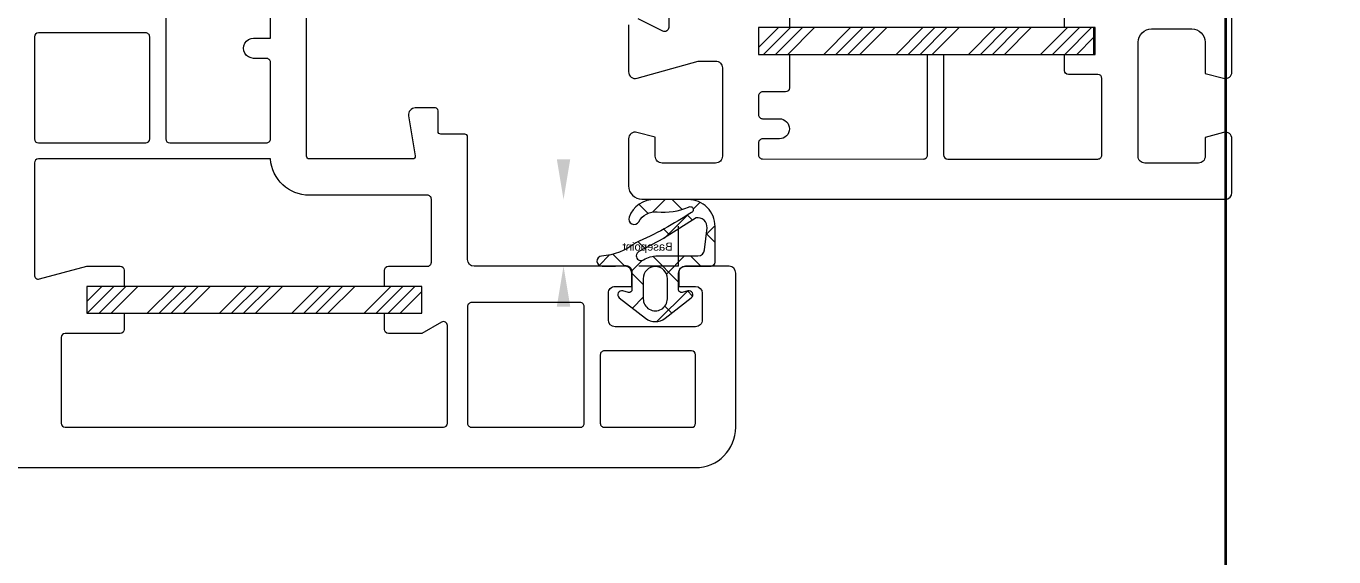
# Model space of a CAD drawing. Header units: millimetres. Extents: x 2258 to 5600, y 711 to 2563.
# Drawn here: x 4513.821 to 4517.588, y 1339.832 to 1341.36 of the extents above; entities that cross this region are included whole.
import ezdxf

# ---------------------------------------------------------------- set-up
doc = ezdxf.new("R2010")
doc.units = ezdxf.units.MM
doc.layers.add('PQI-A-WALL', color=30, linetype='Continuous', lineweight=50)
doc.layers.add('PQI-A-WIN', color=140, linetype='Continuous', lineweight=13)
doc.styles.get("Standard").update_dxf_attribs({"font": 'arial.ttf'})
doc.dimstyles.new('SCHUECO', dxfattribs={"dimtxt": 4, "dimasz": 3, "dimexe": 0.18, "dimexo": 0.0625, "dimgap": 2, "dimtad": 0, "dimdec": 0, "dimzin": 0, "dimdsep": 46, "dimtxsty": 'Standard', "dimcen": 0.09, "dimadec": 0, "dimazin": 0, "dimtfac": 1, "dimtdec": 0, "dimtofl": 0, "dimtmove": 0, "dimatfit": 3, "dimfxl": 1, "dimtolj": 1, "dimtzin": 0, "dimarcsym": 0})

# ---------------------------------------------------------------- blocks, each defined once
blk = doc.blocks.new('*X34')
for p, q in [((10.30352451880756, 69.92659028198557), (11.57693448095653, 71.20000024413456)), ((10.47496048095652, 69.20000024413457), (12.4749604809565, 71.20000024413456)), ((11.3729864809566, 69.20000024413457), (13.37298648095657, 71.20000024413456)), ((12.27101448095655, 69.20000024413457), (14.27101448095652, 71.20000024413456)), ((14.96508815359803, 69.20000024413456), (16.96508815359806, 71.20000024413459)), ((15.86311415359799, 69.20000024413456), (17.86311415359799, 71.20000024413456)), ((16.76114015359806, 69.20000024413456), (18.76114015359809, 71.20000024413459)), ((17.65916815359801, 69.20000024413456), (19.65916815359804, 71.20000024413459)), ((20.35324182623956, 69.20000024413457), (22.35324182623953, 71.20000024413456)), ((21.25126782623951, 69.20000024413457), (23.25126782623948, 71.20000024413456)), ((22.14929382623959, 69.20000024413457), (24.14929382623956, 71.20000024413456)), ((23.04732182623953, 69.20000024413457), (25.04732182623951, 71.20000024413456)), ((25.74139549888105, 69.20000024413456), (27.74139549888105, 71.20000024413459)), ((26.63942149888101, 69.20000024413456), (28.63942149888098, 71.20000024413456)), ((27.53744749888108, 69.20000024413456), (29.53744749888108, 71.20000024413459)), ((28.43547549888103, 69.20000024413456), (30.43547549888103, 71.20000024413459)), ((31.12954917152254, 69.20000024413457), (33.12954917152252, 71.20000024413456)), ((32.0275751715225, 69.20000024413457), (34.02757517152247, 71.20000024413456)), ((32.92560117152258, 69.20000024413457), (34.92560117152255, 71.20000024413456)), ((33.82362917152253, 69.20000024413457), (35.30352356513325, 70.67989463774529))]:
    blk.add_line(p, q)
blk = doc.blocks.new('*X37')
for p, q in [((23.39988581483212, -13.12680322657752), (25.02614989936285, -11.50053914204682)), ((23.92417589936278, -13.50053914204682), (25.92417589936281, -11.50053914204682)), ((24.82220189936285, -13.50053914204682), (26.82220189936288, -11.50053914204682)), ((25.72022989936281, -13.50053914204682), (27.72022989936284, -11.50053914204682)), ((28.41430357200433, -13.50053914204685), (30.41430357200435, -11.50053914204682)), ((29.3123295720043, -13.50053914204685), (31.31232957200428, -11.50053914204685)), ((30.21035557200438, -13.50053914204685), (32.21035557200437, -11.50053914204682)), ((31.10838357200433, -13.50053914204685), (33.1083835720043, -11.50053914204685)), ((33.80245724464581, -13.50053914204682), (35.80245724464584, -11.50053914204682)), ((34.70048324464577, -13.50053914204682), (36.7004832446458, -11.50053914204682)), ((35.59850924464585, -13.50053914204682), (37.59850924464587, -11.50053914204682)), ((36.49653724464579, -13.50053914204682), (38.49653724464583, -11.50053914204682)), ((39.19061091728729, -13.50053914204682), (41.19061091728729, -11.50053914204679)), ((40.08863691728726, -13.50053914204682), (42.08863691728722, -11.50053914204682)), ((40.98666291728732, -13.50053914204682), (42.98666291728733, -11.50053914204679)), ((41.88469091728729, -13.50053914204682), (43.88469091728725, -11.50053914204682)), ((44.57876458992878, -13.50053914204682), (46.57876458992881, -11.50053914204682)), ((45.47679058992874, -13.50053914204682), (47.47679058992878, -11.50053914204682)), ((46.37481658992881, -13.50053914204682), (48.37481658992886, -11.50053914204682)), ((47.27284458992878, -13.50053914204682), (48.39987818543757, -12.37350554653801))]:
    blk.add_line(p, q)
blk = doc.blocks.new('*D11')
at = {"transparency": 16777216}
for p, q in [((101.6754354539699, 53.10518413807917), (101.6754354539699, 56.10518413807917)), ((95.17517284629906, 50.10518413807917), (101.8554354539699, 50.10518413807917)), ((99.8524201691362, 45.1374787787651), (101.8554354539699, 45.1374787787651)), ((101.6754354539699, 42.1374787787651), (101.6754354539699, 39.1374787787651))]:
    blk.add_line(p, q, dxfattribs=at)
for p in [(95.11267284629906, 50.10518413807917), (101.6754354539699, 50.10518413807917), (99.7899201691362, 45.1374787787651)]:
    blk.add_point(p, dxfattribs=at)
for points in [[(101.1754354539699, 53.10518413807917), (102.1754354539699, 53.10518413807917), (101.6754354539699, 50.10518413807917)], [(101.1754354539699, 42.1374787787651), (102.1754354539699, 42.1374787787651), (101.6754354539699, 45.1374787787651)]]:
    blk.add_solid(points, dxfattribs=at)
at = {"transparency": 16777216, "insert": (101.6754354539699, 58.77185080474585), "char_height": 2, "attachment_point": 5, "rotation": 90}
blk.add_mtext('\\A1;5', dxfattribs=at)
blk = doc.blocks.new('BASEPOINT')
for p, q in [((0.0001424139276124947, -6.579969547004794e-08), (0.0001424139276124947, 2.998156919277449)), ((-7.890404418731123e-08, 0.0005381883725030789), (2.956911949821283, 0.0005381883725030789))]:
    blk.add_line(p, q)
blk.add_text('Basepoint', height=0.6).set_placement((0.4501424139276011, 1.169999934200292))
blk = doc.blocks.new('PRJ_INSERT_103_59361299855', base_point=(93.09175947517126, 45.13613779578571))
h = blk.add_hatch()
h.set_pattern_fill('NETZ', color=256, scale=2, angle=45, style=0)
h.set_pattern_definition([(135, (93.08175947517125, 43.61418591525233), (1.414213562373095, 1.414213562373095), []), (45.00000000000001, (93.08175947517125, 43.61418591525233), (1.414213562373095, -1.414213562373095), [])])
edge = h.paths.add_edge_path()
edge.add_arc((96.77175947517125, 43.38587658549508), 0.2000000000000028, 180.000000000002, 285.0000019295155)
edge.add_line((96.82352329069754, 43.19269142198048), (97.25386843934203, 43.30800207255939))
edge.add_arc((97.3315133211453, 43.01822739111446), 0.2999968227777602, -52.16785566725042, 104.9999981410138, ccw=False)
edge.add_line((97.51551644842996, 42.78128659085793), (95.57004920008067, 41.27047850614416))
edge.add_arc((94.8317734016949, 42.22115599779926), 1.203677219034148, 232.2325292912112, 307.83214861302235, ccw=False)
edge.add_line((94.09457123851244, 41.26964571502724), (92.14783110374047, 42.77792282673801))
edge.add_arc((92.33156664494926, 43.01507115096121), 0.2999967946248068, 75.00000260703348, 232.23252942474682, ccw=False)
edge.add_line((92.40921151568274, 43.30484580622618), (92.83999565964504, 43.18941752719068))
edge.add_arc((92.89175947517126, 43.38260269070529), 0.1999999999999995, 254.9999980705052, 360)
edge.add_line((93.09175947517126, 43.38260269070529), (93.09175947517126, 44.6374787787651))
edge.add_arc((92.59175947517126, 44.6374787787651), 0.5, 0, 90)
edge.add_line((92.59175947517126, 45.1374787787651), (90.67509230374839, 45.1374787787651))
edge.add_arc((90.67509230374839, 45.43747877876511), 0.3000000000000114, 180.0626935586477, 270, ccw=False)
edge.add_line((90.37509248334236, 45.43715051612516), (90.37216594885064, 48.11171568158161))
edge.add_arc((92.37232010137694, 48.11354436159928), 2.000154988479351, 90.0092238829954, 180.052383771404, ccw=False)
edge.add_line((92.371998102171, 50.11369932415977), (94.84659984777645, 50.11369932415976))
edge.add_arc((94.91607997703656, 48.12350345785251), 1.991408314391722, 19.766012035192716, 91.99945247194978, ccw=False)
edge.add_arc((96.412993297906, 48.66376018914963), 0.3999929910101586, -149.67688034763017, 19.45089272254171, ccw=False)
edge.add_arc((94.77315991892199, 47.70487118152124), 1.499617930004429, 30.31520107230063, 93.42947711197583)
edge.add_arc((94.16370361469352, 53.69197274753278), 4.52015027590489, 246.4823667588764, 276.6027570776597, ccw=False)
edge.add_arc((92.22934864755675, 49.3552233094328), 0.2322944478963791, 55.76875376987268, 243.1668750414375)
edge.add_arc((108.3973901569434, 74.12764261078864), 29.81262625583647, 236.9179750980363, 246.0519946565889)
edge.add_arc((99.17480532190129, 50.54491495581262), 4.659091605521037, 231.8412851438167, 265.7986037213013)
edge.add_arc((98.8055596810595, 45.51842312865142), 0.3809443498863254, -90, 85.7986037213019, ccw=False)
edge.add_line((98.8055596810595, 45.13747877876509), (98.03945080570902, 45.13747877876509))
edge.add_arc((98.96297117533568, 63.75907186026259), 18.64447957884561, 264.33071728625805, 267.16079599675686, ccw=False)
edge.add_arc((97.07175947517125, 44.70823417133148), 0.5000000000000088, 84.33071728625671, 179.9999999999992)
edge.add_line((96.57175947517125, 44.70823417133149), (96.57175947517125, 43.38587658549507))
edge = h.paths.add_edge_path(flags=16)
edge.add_arc((94.83175947517125, 44.21543459327921), 0.8999999999999773, 0, 180, ccw=False)
edge.add_line((95.73175947517123, 44.21543459327921), (95.73175947517123, 42.71689257772726))
edge.add_arc((94.83175947517125, 42.71689257772726), 0.8999999999999773, -180, 0, ccw=False)
edge.add_line((93.93175947517128, 42.71689257772726), (93.93175947517128, 44.21543459327921))
edge = h.paths.add_edge_path(flags=16)
edge.add_line((94.2201044864483, 47.19826353314413), (96.05439403722954, 46.22859800580039))
edge.add_arc((95.90162032305382, 45.91370628057193), 0.3499951519098565, -121.77616109016992, 64.11906923552851, ccw=False)
edge.add_arc((94.66328266683387, 43.91303443117008), 2.002911161762198, 58.24765455453224, 89.9760473404002)
edge.add_line((94.66411998937798, 45.91594541790977), (91.65344415577628, 45.91591661471215))
edge.add_arc((91.653439372266, 46.41591661468926), 0.4999999999999954, 186.2818715188933, 270.00054814990034, ccw=False)
edge.add_line((91.15644155935468, 46.36120670734741), (90.9764292545147, 47.99648130658164))
edge.add_arc((91.65849702869959, 48.06605929631473), 0.6856074279329417, 78.55761637273463, 185.8246158643593, ccw=False)
edge.add_line((91.79450949353532, 48.73804006586558), (94.2201044864483, 47.19826353314413))
for points in [[(96.57175947517125, 43.38587658549507, 0.4931454364978535), (96.82352329069754, 43.19269142198048), (97.25386843934203, 43.30800207255939, -0.8182563119999993), (97.51551644842996, 42.78128659085793), (95.57004920008067, 41.27047850614416, -0.3423746699999996), (94.09457123851244, 41.26964571502724), (92.14783110374047, 42.77792282673801, -0.8187275480000128), (92.40921151568274, 43.30484580622618), (92.83999565964504, 43.18941752719068, 0.4931454364977577), (93.09175947517126, 43.38260269070529), (93.09175947517126, 44.6374787787651, 0.4142135623730951), (92.59175947517126, 45.1374787787651), (90.67509230374839, 45.1374787787651, -0.4138931122736059), (90.37509248334236, 45.43715051612516), (90.37216594885064, 48.11171568158161, -0.4144342108231597), (92.371998102171, 50.11369932415977), (94.84659984777645, 50.11369932415976, -0.326046179430916), (96.79015758703423, 48.79695738080039, -0.9093540687874182), (96.06772258947562, 48.46181333783163, 0.282567528062956), (94.68345287512017, 49.20180357220664, -0.1321869411913661), (92.36002225202456, 49.54727830056522, 1.066738308784841), (92.12449244264275, 49.14794116641387, 0.03987579388845044), (96.29622295568663, 46.88146055462859, 0.1492606141853157), (98.83346861699634, 45.89834376379143, -0.9639919681438134), (98.8055596810595, 45.13747877876509), (98.03945080570902, 45.13747877876509, -0.01234917559832588), (97.12115260942637, 45.20578850835254, 0.4435007188284667), (96.57175947517125, 44.70823417133149)], [(94.2201044864483, 47.19826353314413), (96.05439403722954, 46.22859800580039, -1.052815809151286), (95.71731212804985, 45.61617124798789, 0.1393325173808946), (94.66411998937798, 45.91594541790977), (91.65344415577628, 45.91591661471215, -0.3824563180869147), (91.15644155935468, 46.36120670734741), (90.9764292545147, 47.99648130658164, -0.5055033371080669), (91.79450949353532, 48.73804006586558)], [(93.93175947517128, 44.21543459327921, -0.9999999999999999), (95.73175947517123, 44.21543459327921), (95.73175947517123, 42.71689257772726, -0.9999999999999999), (93.93175947517128, 42.71689257772726)]]:
    blk.add_lwpolyline(points, format="xyb", close=True)
blk.add_blockref('BASEPOINT', (93.09175947517126, 45.13613779578571))
dim = blk.add_linear_dim(base=(101.6754354539699, 50.10518413807917), p1=(99.7899201691362, 45.1374787787651), p2=(95.11267284629906, 50.10518413807917), angle=90, dimstyle='SCHUECO')
dim.commit()
dim.dimension.update_dxf_attribs({"geometry": '*D11', "text_midpoint": (101.6754354539699, 58.77185080474585)})
blk = doc.blocks.new('w2')
at = {"ltscale": 1000}
for points in [[(-44.50045058211253, -22.00001907352998), (-44.50045058211253, -25.50001907350088, 0.4967238353697922), (-43.86519667586253, -25.98141860964824), (-39.30038496931957, -24.70001602175762), (-38.00045821150707, -24.70001602175762, -0.4144311064166663), (-37.50045821151434, -25.20001602175762), (-37.50045821151434, -31.80003738406231, -0.4144356774355191), (-38.00045821151434, -32.30003738406231), (-42.00018857861869, -32.30003738406231, -0.4143670086506019), (-42.50045058211981, -31.79977538055391), (-42.50045058211253, -30.38431167603994), (-43.87093398055003, -30.0170631409128, 0.492997614384345), (-44.50045058211253, -30.50001907351543), (-44.50045058211253, -34.00001907351543, 0.4141126337407329), (-43.50045058211253, -35.00001577762305), (7.03751138644293e-05, -35.00001577762305, 0.4139096780676014), (0.4995485328690847, -34.50053431848937), (0.4995485328690847, -30.49970577355998, 0.4929517129257544), (-0.1295494031219278, -30.01698366690835), (-1.500451535786851, -30.38431167605449), (-1.500451535786851, -31.80003738406231, -0.4144356774355186), (-2.000451535786851, -32.30003738406231), (-6.000197161745746, -32.30003738406231, -0.414367008579155), (-6.500459165181383, -31.79977538064122), (-6.500459165181383, -23.30044352146797, -0.4143369659042498), (-5.500037768986658, -22.30002212527324), (-2.500451535786851, -22.30002212525869, -0.4143049578969909), (-1.500451535786851, -23.30002212527324), (-1.500451535786851, -25.61574172976543), (-0.1295625565617229, -25.98306621451047, 0.4929506967190845), (0.4995485328545328, -25.50034926678927), (0.4995485328690847, -16.53590393069317)], [(-41.50045821150707, 7.599990844697459), (-41.50045821150707, -22.20001602175762, -0.5569246676198715), (-41.93392226180003, -22.46867752078106), (-43.77779433211253, -21.55226516726543, 0.5565333513158325)], [(-95.50044429033005, -55.00001577762305), (-39.50045001237595, -55.00001577762305, 0.4141800440952208), (-36.50045001237595, -52.00001482393418), (-36.50045001237595, -40.50001482394873, 0.4141000780213171), (-37.00045001237595, -40.00001577762305), (-40.25045001237595, -40.00001577762305, 0.4142262546462484), (-40.75045001237595, -40.50001482396328), (-40.75045001237595, -41.50001482393418), (-39.50045001237595, -41.50001482394873, -0.4140987294296731), (-39.00045001238323, -42.00001482394873), (-39.00045001237595, -43.999776063647, -0.4143533987650225), (-39.50068877316517, -44.50001482394873), (-45.50045001238323, -44.50001482394873, -0.4142005543965916), (-46.00045001237595, -44.00001482394873), (-46.00045001237595, -42.00001482394873, -0.4142249059344036), (-45.50045001237595, -41.50001482394873), (-44.25045001237595, -41.50001482393418), (-44.25045001238323, -40.50001482396328, 0.4140987294296983), (-44.75045001237595, -40.00001482394873), (-56.00045382707322, -40.00001482394873, -0.4141852284235096), (-56.50045382707322, -39.50001482393418), (-56.50045382708049, -30.35000566866074, 0.4141729218234941), (-56.70052706926072, -30.15000872043311), (-58.50010504277452, -30.15000872043311, -0.4148355601868188), (-58.70052706926072, -29.94951023791509), (-58.70052706926072, -28.40000872043311, 0.4143271868600361), (-58.90047824113572, -28.20001177219092), (-60.40047824113572, -28.20001177219092, 0.4626872156724183), (-60.89388644426072, -28.78108171847998), (-60.40316378801072, -31.76757769017422, -0.4629961320455693), (-60.60042941301072, -32.00001482396328), (-68.30050265520549, -32.00001482394873, -0.4143678003774176), (-68.50044619767868, -31.80000261691748), (-68.50044619767868, -12.20001177219092, -0.4144526472424772)], [(-32.50338789901434, -21.00001907351543), (-32.50338789900707, -22.20001602175762), (-34.80343672713207, -22.20001602175762), (-34.80343672713207, -24.20001602175762), (-32.50338789900707, -24.20001602175762), (-32.50338789900707, -26.70001602175762, -0.4141263061559287), (-32.80343672713207, -27.00001907352998), (-34.50045821151434, -27.00001907351543, 0.4143884253417801), (-34.80038496931957, -27.30002212527324), (-34.80038496931957, -28.70001602177217, 0.414401511658084), (-34.50045821150707, -29.00001907351543), (-33.25045821150707, -29.00001907351543, -0.9999999999999998), (-33.25045821150707, -30.50001907351543), (-34.50045821150707, -30.50001907351543, 0.4143884253418081), (-34.80038496931957, -30.80002212527324), (-34.80038496931957, -31.70003128056123, 0.4144468047251854), (-34.50045821150707, -32.00001907352998), (-22.50045821150707, -32.00001907351543, 0.4142590713235129), (-22.20040938338207, -31.70003128054668), (-22.20040938338934, -24.20001602174307), (-21.00045821150707, -24.20001602175762), (-21.00045821150707, -31.70003128054668, 0.4140296505507563), (-20.70040938338934, -32.00001907351543), (-9.500459165181383, -32.00001907351543, 0.4142590713234921), (-9.200410337056383, -31.70003128054668), (-9.200410337063659, -26.00001907351543, 0.4141963976965218), (-9.500459165181383, -25.70001602177217), (-11.70041033705638, -25.70001602175762, -0.4140292785832397), (-12.00045916518138, -25.40002822878887), (-12.00045916518138, -24.20001602175762), (-9.700410337056383, -24.20001602175762), (-9.700410337056383, -22.20001602175762), (-12.00045916518138, -22.20001602175762), (-12.00045916518138, -21.00001907350088, -0.4139662165893462)]]:
    blk.add_lwpolyline(points, format="xyb", dxfattribs=at)
for points in [[(-72.45051943986618, -20.99998430637061, -0.9999999999999998), (-72.45051943986618, -19.49998430638516), (-71.50044619767868, -19.49998430637061, 0.4144865871292058), (-71.20051943987346, -19.19999651340186), (-71.20051943987346, -10.80000261691748, 0.4144865871291639), (-71.50044619767868, -10.50001482393418), (-78.70044619768305, -10.50001482394873, 0.4142135623730951), (-79.00044619767868, -10.80001482395164), (-79.00044619767868, -30.50000261691457, 0.4142135623730951), (-78.70044619768305, -30.80000261691748), (-71.50044619767868, -30.80000261691748, 0.4144865871291501), (-71.20051943986618, -30.50001482396328), (-71.20051943986618, -24.80000261691748, 0.414486587129178), (-71.50044619767868, -24.50001482394873), (-72.45051943986618, -24.50001482394873, -0.9999999999999998), (-72.45051943986618, -23.00001482394873), (-71.20051943986618, -23.00001482393418), (-71.20051943986618, -20.99998430638516)], [(-80.50045840471284, -30.80000261693203, 0.4142135623730951), (-80.20045840470993, -30.50000261691457), (-80.20045840470993, -22.90002092746727, 0.4142135623730951), (-80.50045840471284, -22.60002092746436), (-88.50044429033733, -22.60002092747891, 0.4141231876778217), (-88.80049311845505, -22.90000872043311), (-88.80049311845505, -30.50001482396328, 0.4141231876778046), (-88.50044429033005, -30.80000261691748)], [(-59.50045382707322, -34.70001177219092), (-68.30050265519822, -34.70001177219092, -0.3941356490620793), (-71.19356143205368, -32.00001482394873), (-88.50044429033005, -32.00001482396328, 0.4141231876778427), (-88.80049311845505, -32.30000261691748), (-88.80049311845505, -40.65403704074561, 0.4930803031908427), (-88.42280757158733, -40.94381670383154), (-84.90047061174118, -40.00001482394873), (-82.40047061174846, -40.00001482396328, -0.414012966687119), (-82.10042178361618, -40.30000261691748), (-82.10042178362346, -41.50001482394873), (-84.90047061174118, -41.50001482396328), (-84.90047061174118, -43.50001482396328), (-82.10042178361618, -43.50001482394873), (-82.10042178361618, -44.70002703097998, -0.4140478028440861), (-82.40047061174118, -45.00001482394873), (-86.50044619767868, -45.00001482394873, 0.4140512861497621), (-86.80049502581824, -45.30000261691748), (-86.80049502581096, -51.70002703097998, 0.4141603203474333), (-86.50044619768596, -52.00001482393418), (-58.30050265519822, -52.00001482396328, 0.4140932892759649), (-58.00045382707322, -51.70002703097998), (-58.00045382707322, -44.42265276340186, 0.57715958826064), (-58.45052706926072, -44.16285662082373), (-59.90047824113572, -45.00001482394873), (-62.40047824113572, -45.00001482394873, -0.4140478028440377), (-62.70052706926072, -44.70002703097998), (-62.70052706926072, -43.50001482394873), (-59.90047824113572, -43.50001482394873), (-59.90047824114299, -41.50001482396328), (-62.70052706926072, -41.50001482394873), (-62.70052706926799, -40.30000261691748, -0.4140129666870911), (-62.40047824114299, -40.00001482394873), (-59.50045382707322, -40.00001482394873, 0.4144778819059014), (-59.20052706926072, -39.70001177219092), (-59.20052706926072, -35.00001482394873, 0.4144907307888895)], [(-48.10042559831345, -42.70002703096543), (-56.20052706926072, -42.70002703099453, 0.4144468047252203), (-56.50045382707322, -43.00001482394873), (-56.50045382707322, -51.70002703096543, 0.4144360440178681), (-56.20052706926072, -52.00001482394873), (-48.10042559831345, -52.00001482394873, 0.4144360440178403), (-47.80049884050095, -51.70002703099453), (-47.80049884050095, -43.00001482394873, 0.4144468047252412)], [(-39.80049884050095, -46.30000261691748), (-46.30049884050095, -46.30000261691748, 0.4144299052148737), (-46.60042559831345, -46.60002092746436), (-46.60042559831345, -51.70002703097998, 0.4145251995864781), (-46.30049884050095, -52.00001482394873), (-39.80049884050095, -52.00001482394873, 0.4140932892758748), (-39.50045001237595, -51.70002703097998), (-39.50045001238323, -46.60002092746436, 0.4139957478629908)]]:
    blk.add_lwpolyline(points, format="xyb", close=True, dxfattribs=at)
for points in [[(-34.80343672713207, -22.20001602175762), (-34.80343672713207, -24.20001602175762), (-9.803437680806383, -24.20001602175762), (-9.803437680806383, -22.20001602177217)], [(-59.90047824114299, -41.50001482396328), (-84.90047824113572, -41.50001482394873), (-84.90047824113572, -43.50001482394873), (-59.90047824113572, -43.50001482394873)]]:
    blk.add_lwpolyline(points, close=True, dxfattribs=at)
at = {"ltscale": 1000, "rotation": 179.9999999999999}
for name, p in [('*X34', (0.5000868379938765, 46.99998422237695)), ('*X37', (-36.50059242630232, -55.00055396599055))]:
    blk.add_blockref(name, p, dxfattribs=at)
at = {"ltscale": 1000, "yscale": -1, "rotation": 179.9999999999999}
blk.add_blockref('PRJ_INSERT_103_59361299855', (-40.76038897722174, -40.00001643481664), dxfattribs=at)

msp = doc.modelspace()

# ---------------------------------------------------------------- linework, layer by layer
at = {"layer": 'PQI-A-WALL', "color": 0, "lineweight": 35, "ltscale": 1000}
msp.add_lwpolyline([(4558.680898686225, 1338.350900705143), (4558.680898731167, 1205.070623588268), (4562.544095169495, 1205.070623589614), (4562.544095121959, 1346.077293582908), (4517.275165050689, 1346.077294505147), (4517.275165053332, 1338.350901628677), (4558.680898686231, 1338.350900705125)], dxfattribs=at)

# ---------------------------------------------------------------- block references
at = {"layer": 'PQI-A-WIN', "ltscale": 1000, "xscale": 0.03863196438221001, "yscale": 0.03863196438221001, "zscale": 0.03863196438221001, "rotation": 359.997245771198}
msp.add_blockref('w2', (4517.274979345444, 1342.214098071388), dxfattribs=at)

doc.saveas('drawing.dxf')
